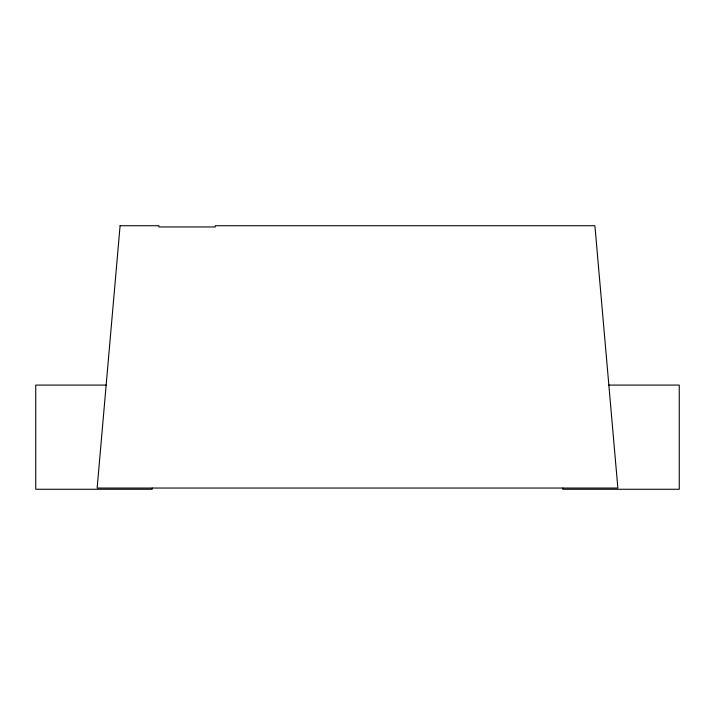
<?xml version="1.0" encoding="UTF-8"?>
<svg xmlns="http://www.w3.org/2000/svg" width="715" height="715" viewBox="0 0 715 715"><rect width="100%" height="100%" fill="white"/><g stroke="black" fill="none" stroke-linecap="round" stroke-linejoin="round"><path stroke-width="1.07" d="M106.151 385.081L35.75 385.081L35.75 489.266L152.197 489.266L152.197 488.041M608.849 385.081L679.25 385.081L679.25 489.266L562.803 489.266L562.803 488.041M120.093 225.734L97.142 488.041L617.858 488.041L594.907 225.734L215.295 225.734L215.295 226.959L158.998 226.959L158.998 225.734L120.093 225.734"/></g></svg>
